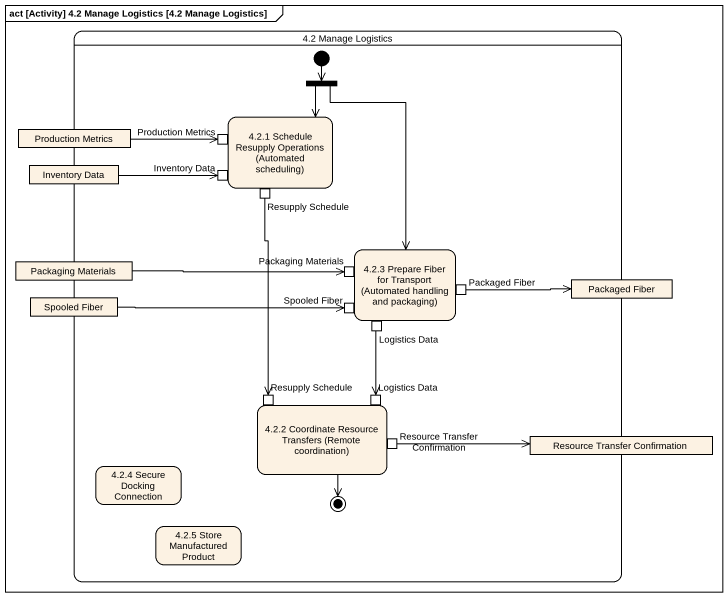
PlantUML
@startuml
mainframe act [Activity] 4.2 Manage Logistics [4.2 Manage Logistics]
hide empty description
state "4.2 Manage Logistics" as s4_2_Manage_Logistics {
  state fork1 <<fork>>
  state "4.2.1 Schedule Resupply Operations (Automated scheduling)" as s4_2_1_Schedule_Resupply {
    state "Production Metrics" as Production_Metrics_2 <<inputPin>>
    state "Inventory Data" as Inventory_Data_2 <<inputPin>>
    state "Resupply Schedule" as Resupply_Schedule <<outputPin>>
  }
  state "Production Metrics" as Production_Metrics <<object>>
  state "Inventory Data" as Inventory_Data <<object>>
  state "Packaging Materials" as Packaging_Materials <<object>>
  state "4.2.3 Prepare Fiber for Transport (Automated handling and packaging)" as s4_2_3_Prepare_Fiber_for {
    state "Packaging Materials" as Packaging_Materials_2 <<inputPin>>
    state "Spooled Fiber" as Spooled_Fiber_2 <<inputPin>>
    state "Packaged Fiber" as Packaged_Fiber <<outputPin>>
    state "Logistics Data" as Logistics_Data <<outputPin>>
  }
  state "Spooled Fiber" as Spooled_Fiber <<object>>
  state "Packaged Fiber" as Packaged_Fiber_2 <<object>>
  state "4.2.2 Coordinate Resource Transfers (Remote coordination)" as s4_2_2_Coordinate_Resource {
    state "Resupply Schedule" as Resupply_Schedule_2 <<inputPin>>
    state "Logistics Data" as Logistics_Data_2 <<inputPin>>
    state "Resource Transfer Confirmation" as Resource_Transfer <<outputPin>>
  }
  state "4.2.4 Secure Docking Connection" as s4_2_4_Secure_Docking
  state "Resource Transfer Confirmation" as Resource_Transfer_2 <<object>>
  state "4.2.5 Store Manufactured Product" as s4_2_5_Store_Manufactured
  [*] --> fork1
  s4_2_2_Coordinate_Resource --> [*]
}
fork1 --> s4_2_1_Schedule_Resupply
fork1 --> s4_2_3_Prepare_Fiber_for
Production_Metrics -right-> Production_Metrics_2
Inventory_Data -right-> Inventory_Data_2
Resupply_Schedule --> Resupply_Schedule_2
Packaging_Materials -right-> Packaging_Materials_2
Spooled_Fiber -right-> Spooled_Fiber_2
Packaged_Fiber -right-> Packaged_Fiber_2
Logistics_Data --> Logistics_Data_2
Resource_Transfer -right-> Resource_Transfer_2
@enduml
